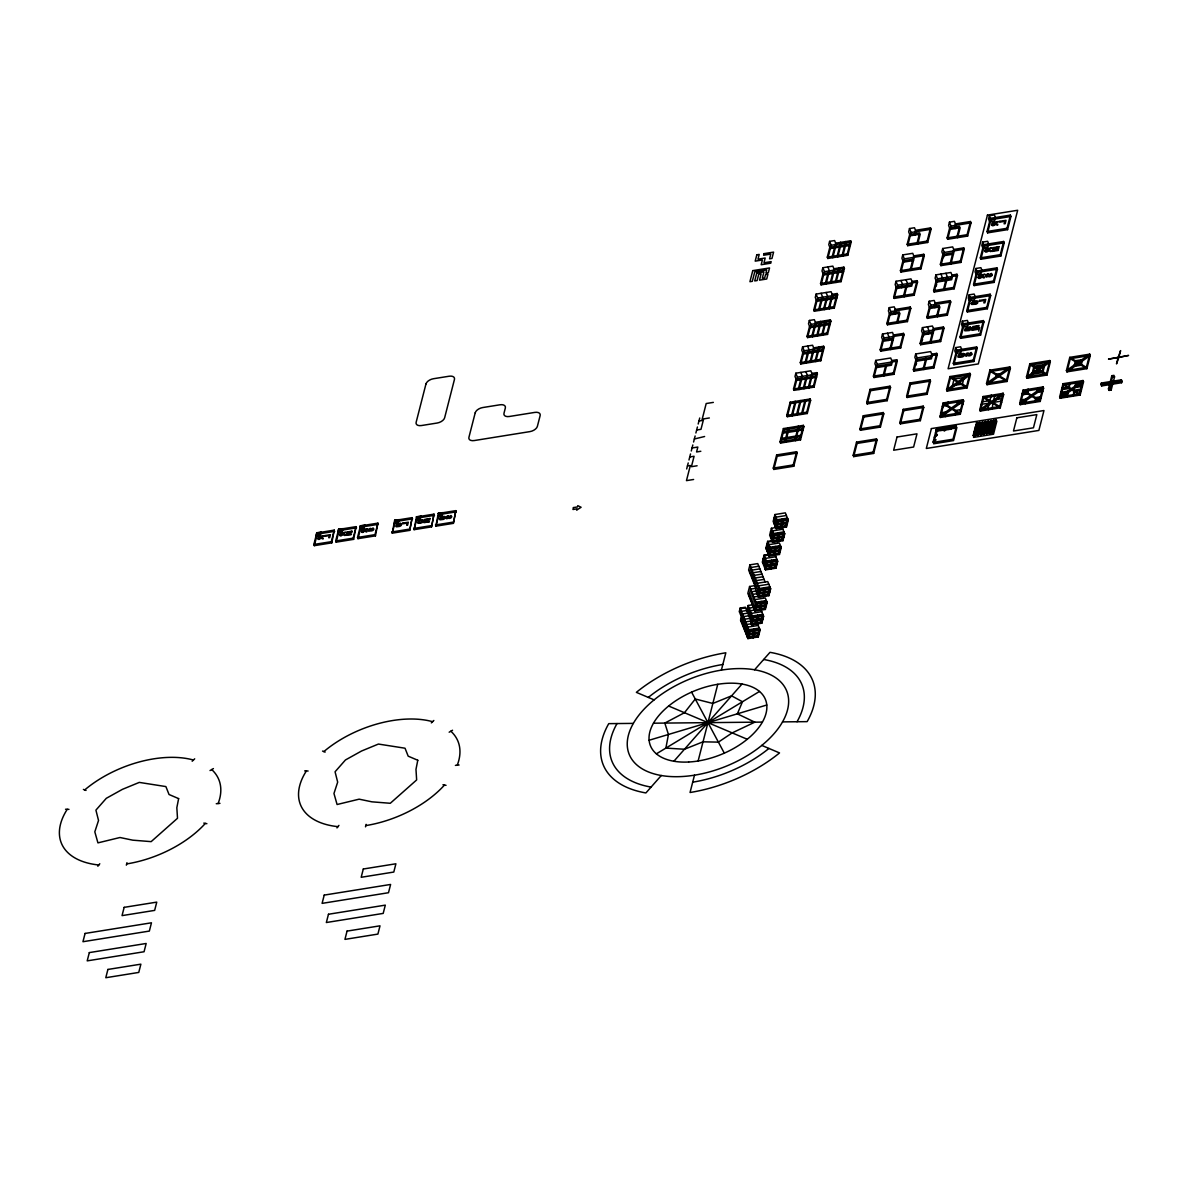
<?xml version="1.0" encoding="UTF-8"?>
<svg xmlns="http://www.w3.org/2000/svg" width="1188" height="1188" viewBox="0 0 1188 1188"><rect width="100%" height="100%" fill="white"/><g stroke="black" fill="none" stroke-linecap="round" stroke-linejoin="round"><path stroke-width="1.5" d="M126.344 865.176L126.982 862.696M321.102 532.046L320.433 535.12L316.067 535.818L316.736 532.744L321.176 532.239M313.855 544.46L316.81 532.937L334.274 530.13L331.794 542.857L314.33 545.663L313.855 544.46L331.318 541.669L334.274 530.13M314.33 545.663L317.285 534.125L316.736 532.744M342.931 528.556L342.263 531.615L337.897 532.313L338.565 529.254L343.005 528.734M335.684 540.956L338.639 529.432L356.103 526.64L353.623 539.352L336.159 542.159L335.684 540.956L353.148 538.164L356.103 526.64M336.159 542.159L339.115 530.635L338.565 529.254M364.761 525.051L364.092 528.111L359.726 528.823L360.395 525.749L364.835 525.23M357.514 537.466L360.469 525.928L377.933 523.136L375.453 535.862L357.989 538.654L357.514 537.466L374.977 534.659L377.933 523.136M357.989 538.654L360.944 527.13L360.395 525.749M394.728 520.448L412.191 517.641L409.712 530.368L392.248 533.16L394.654 520.255L399.094 519.735L398.351 522.631L393.985 523.329L398.277 522.438L399.019 519.557M392.248 533.16L395.203 521.636L394.654 520.255M409.712 530.368L412.191 517.641M416.557 516.943L434.021 514.137L431.541 526.863L414.077 529.67L416.483 516.75L420.923 516.245L420.181 519.126L415.815 519.824L420.106 518.933L420.849 516.052M414.077 529.67L417.033 518.131L416.483 516.75M431.541 526.863L434.021 514.137M438.387 513.439L455.85 510.647L453.371 523.359L435.907 526.165L438.313 513.261L442.753 512.741L442.01 515.622L437.644 516.32L441.936 515.444L442.679 512.563M435.907 526.165L438.862 514.642L438.313 513.261M365.488 826.833L366.112 824.353M453.371 523.359L455.85 510.647M686.679 468.963L688.223 462.934M688.981 459.979L690.525 453.95M691.282 450.995L692.827 444.965M693.584 442.01L695.129 435.981M695.886 433.011L697.43 426.997M698.188 424.027L699.732 418.013M795.841 373.195L795.01 376.492L796.584 380.442L816.557 377.235L816.037 375.928L796.064 379.121L793.525 389.011L794.059 390.332L814.032 387.125L817.403 373.938L816.884 372.631L811.879 373.433L808.508 386.605L809.043 387.927L812.414 374.74L810.825 370.805L795.841 373.195L797.43 377.145L794.059 390.332M802.598 346.837L801.751 350.133L803.34 354.069L823.314 350.861L822.779 349.554L802.806 352.762L800.281 362.637L800.801 363.959L820.789 360.751L824.16 347.564L823.626 346.257L813.646 347.861L810.261 361.048L810.795 362.355L814.166 349.168L812.592 345.233L802.598 346.837L804.187 350.772L800.801 363.959M809.355 320.463L808.508 323.76L810.097 327.695L830.07 324.502L829.536 323.181L809.563 326.388L807.038 336.278L807.558 337.585L827.531 334.392L830.917 321.206L830.382 319.884L815.399 322.29L812.028 335.476L812.547 336.783L815.933 323.611L814.344 319.661L809.355 320.463L810.944 324.398L807.558 337.585M816.111 294.089L815.265 297.386L816.839 301.336L836.812 298.129L836.293 296.822L816.319 300.015L813.78 309.905L814.315 311.226L834.288 308.019L837.659 294.832L837.139 293.525L832.135 294.312L828.764 307.499L829.298 308.821L832.669 295.634L831.08 291.684L816.111 294.089L817.686 298.039L814.315 311.226M822.853 267.731L822.007 271.027L823.596 274.963L843.569 271.755L843.049 270.448L823.076 273.641L820.537 283.531L821.071 284.853L841.045 281.645L844.416 268.458L843.881 267.151L833.902 268.755L830.531 281.942L831.051 283.249L834.422 270.062L832.847 266.127L822.853 267.731L824.442 271.666L821.071 284.853M829.61 241.357L828.764 244.654L830.353 248.589L850.326 245.396L849.791 244.075L829.818 247.282L827.294 257.172L827.813 258.479L847.787 255.286L851.172 242.1L850.638 240.778L835.654 243.184L832.283 256.37L832.818 257.677L836.189 244.49L834.6 240.555L829.61 241.357L831.199 245.292L827.813 258.479M694.49 775.17L690.05 792.5A112.905 62.801 -21.9 0 0 779.536 752.925L761.775 745.411M698.128 760.988L717.76 684.288M721.398 670.106L725.838 652.776A112.905 62.801 -21.9 0 0 636.352 692.352L654.113 699.866A84.883 47.223 -21.9 0 1 786.931 691.565A84.883 47.223 -21.9 0 1 682.773 776.492A84.883 47.223 -21.9 0 1 654.113 699.866M773.269 468.117L776.64 454.93L796.613 451.737L797.148 453.044L793.777 466.231L773.804 469.438L773.269 468.117L793.242 464.924L796.613 451.737M780.026 441.758L783.397 428.571L803.37 425.363L803.905 426.685L800.519 439.857L780.546 443.065L780.026 441.758L799.999 438.55L803.37 425.363M786.768 415.384L790.154 402.197L810.127 398.99L810.647 400.311L807.276 413.498L787.302 416.691L786.768 415.384L806.741 412.177L810.127 398.99M773.804 469.438L777.175 456.251L776.64 454.93M780.546 443.065L783.932 429.878L783.397 428.571M787.302 416.691L790.673 403.519L790.154 402.197M765.146 582.001L757.751 563.602L749.94 564.849L748.618 570.017L756.014 588.416M743.955 628.734L745.722 621.859L750.92 621.027L745.381 607.231L740.169 608.063L739.292 611.493L748.009 633.189M739.56 612.162L740.436 608.716L745.633 607.885M749.673 572.646L750.994 567.478L758.805 566.231M740.614 614.79L741.49 611.345L746.703 610.513M750.727 575.274L752.049 570.106L759.86 568.859M741.401 616.75L740.525 620.195L747.92 638.595L758.33 636.917L760.097 630.056L757.187 622.824M740.792 620.849L742.545 613.973L747.757 613.142M748.886 595.99L750.638 589.114L755.85 588.283L754.796 585.654L749.583 586.486L747.831 593.361L754.959 611.107L765.369 609.429L767.136 602.554L765.28 597.965L754.87 599.628L753.103 606.504M751.781 577.903L753.103 572.735L760.914 571.487M741.847 623.477L743.599 616.602L748.811 615.77M752.836 580.531L754.157 575.363L761.968 574.116M742.901 626.106L744.653 619.23L749.866 618.399M753.385 604.647L748.173 605.494L747.297 608.924L751.529 619.438M749.94 598.618L751.692 591.743L756.904 590.911M753.905 583.159L755.226 577.992L763.023 576.744M748.351 611.553L749.242 608.122L754.439 607.276M750.994 601.247L752.761 594.371L757.959 593.54M754.959 585.788L756.281 580.62L764.077 579.373M769.319 554.276L764.107 555.108L762.354 561.983L765.518 569.869L775.927 568.191L777.695 561.33L774.784 554.098M772.839 540.525L767.626 541.357L765.874 548.232L769.037 556.118L779.447 554.454L781.214 547.579L779.358 542.975L768.948 544.653L767.196 551.514M745.01 631.363L746.777 624.487L751.974 623.655L753.029 626.284M749.42 614.181L750.296 610.751L755.494 609.904M752.049 603.875L753.816 597L759.013 596.168M762.607 562.637L764.374 555.761L769.572 554.93M766.126 548.901L767.894 542.025L773.091 541.193M780.085 526.878L771.413 528.274L769.646 535.149L772.556 542.381L782.966 540.703L784.733 533.828L781.823 526.611M774.932 514.538L773.165 521.398L776.076 528.63L786.486 526.967L788.253 520.092L785.342 512.86L774.932 514.538L777.843 521.755L776.076 528.63M746.064 633.991L747.831 627.116L758.241 625.452M750.474 616.81L751.351 613.379L761.76 611.701M756.622 592.753L758.389 585.877L768.799 584.214M763.661 565.265L765.428 558.39L775.838 556.726M770.715 537.778L772.467 530.902L782.877 529.239M774.234 524.027L775.987 517.166L786.397 515.488M747.133 636.62L748.886 629.744L759.295 628.081M754.172 609.132L755.924 602.257L766.334 600.593L765.458 604.024M757.692 595.381L759.444 588.506L769.854 586.842M764.73 567.894L766.483 561.018L776.893 559.355M768.25 554.143L770.002 547.282L780.412 545.604M771.769 540.406L773.522 533.531L783.932 531.868M775.289 526.655L777.041 519.795L787.451 518.116M747.92 638.595L749.673 631.719L740.169 608.063M760.706 609.073L763.617 616.305L761.85 623.18L751.44 624.843L753.192 617.968L748.173 605.494M754.959 611.107L756.711 604.232L749.583 586.486M758.479 597.356L755.568 590.124L757.335 583.249L767.745 581.585L770.656 588.817L768.888 595.693L758.479 597.356L760.231 590.481L749.94 564.849M765.518 569.869L767.285 562.993L764.107 555.108M769.037 556.118L770.804 549.242L767.626 541.357M772.556 542.381L774.324 535.506L771.413 528.274M814.032 387.125L813.498 385.818L816.884 372.631M820.789 360.751L820.255 359.444L823.626 346.257M827.531 334.392L827.011 333.071L830.382 319.884M834.288 308.019L833.753 306.697L837.139 293.525M841.045 281.645L840.51 280.338L843.881 267.151M847.787 255.286L847.267 253.965L850.638 240.778M752.598 636.441L754.098 628.912M756.117 622.69L757.617 615.161M759.637 608.954L761.137 601.425M763.156 595.203L764.656 587.674M770.195 567.716L771.695 560.187M773.715 553.979L775.215 546.435M777.234 540.228L778.734 532.699M780.754 526.477L782.253 518.948M761.315 621.859L763.082 614.983L752.672 616.661L750.905 623.537L761.315 621.859L761.85 623.18M785.966 525.645L787.718 518.77L777.308 520.448L775.541 527.324L785.966 525.645L786.486 526.967M875.734 360.395L874.903 363.691L876.477 367.627L891.46 365.221L892.307 361.924L890.718 357.989L875.734 360.395L877.323 364.33L873.952 377.517L893.925 374.309L897.296 361.137L896.747 359.756L891.757 360.558L890.911 363.855L875.927 366.26L873.403 376.151L873.952 377.517M892.678 338.298L882.684 339.887L880.16 349.777L880.709 351.143L900.682 347.95L904.053 334.764L903.504 333.397L893.51 335.001L890.139 348.173L890.688 349.539L894.059 336.367L892.485 332.417L882.491 334.021L881.645 337.318L883.233 341.253L893.228 339.664M894.98 314.092L895.826 310.796L894.237 306.846L889.248 307.647L888.401 310.944L889.99 314.894L899.969 313.29L897.445 323.181L896.895 321.814L899.42 311.924L889.441 313.528L886.901 323.418L887.451 324.784L907.424 321.577L910.81 308.39L910.26 307.024L895.277 309.429L894.43 312.726M896.004 281.289L895.158 284.585L896.732 288.521L911.716 286.115L912.562 282.818L910.973 278.883L896.004 281.289L897.579 285.224L894.208 298.411L914.181 295.203L917.552 282.016L917.002 280.65L912.013 281.452L911.166 284.749L896.183 287.154L893.658 297.045L894.208 298.411M912.933 259.177L902.939 260.781L900.415 270.671L900.964 272.037L920.938 268.844L924.309 255.658L923.759 254.291L913.78 255.88L910.394 269.067L910.944 270.433L914.329 257.261L912.74 253.311L902.746 254.915L901.9 258.212L903.489 262.147L913.483 260.543M915.235 234.986L916.082 231.69L914.493 227.74L909.503 228.542L908.657 231.838L910.246 235.788L920.225 234.184L917.7 244.075L917.151 242.708L919.675 232.818L909.696 234.422L907.157 244.297L907.706 245.678L927.68 242.471L931.065 229.284L930.516 227.918L915.532 230.323L914.686 233.62M853.162 455.316L856.533 442.129L876.506 438.921L877.041 440.243L873.67 453.415L853.697 456.623L853.162 455.316L873.135 452.108L876.506 438.921M859.919 428.942L863.29 415.755L883.263 412.548L883.798 413.87L880.412 427.056L860.439 430.249L859.919 428.942L879.892 425.735L883.263 412.548M866.676 402.569L870.047 389.382L890.02 386.189L890.54 387.496L887.169 400.683L867.195 403.89L866.676 402.569L886.649 399.376L890.02 386.189M853.697 456.623L857.068 443.436L856.533 442.129M860.439 430.249L863.825 417.077L863.29 415.755M867.195 403.89L870.566 390.704L870.047 389.382M880.709 351.143L884.08 337.956L882.491 334.021M887.451 324.784L890.837 311.598L889.248 307.647M900.964 272.037L904.335 258.85L902.746 254.915M907.706 245.678L911.092 232.492L909.503 228.542M888.223 340.466L889.07 337.169L887.481 333.219M901.737 287.719L902.583 284.422L900.994 280.487M885.921 364.657L883.382 374.547L883.931 375.913L886.471 366.023M906.177 285.551L903.637 295.441L904.187 296.807L907.573 283.62L905.984 279.685M893.925 374.309L893.376 372.943L896.747 359.756M900.682 347.95L900.133 346.584L903.504 333.397M907.424 321.577L906.875 320.211L910.26 307.024M914.181 295.203L913.631 293.837L917.002 280.65M920.938 268.844L920.388 267.478L923.759 254.291M927.68 242.471L927.13 241.105L930.516 227.918M915.681 353.979L914.849 357.276L916.423 361.226L931.407 358.821L932.253 355.524L930.664 351.589L915.681 353.979L917.27 357.93L913.899 371.116L933.872 367.909L937.243 354.722L936.693 353.356L931.704 354.158L930.857 357.454L915.874 359.86L913.349 369.75L913.899 371.116M932.625 331.883L922.63 333.486L920.106 343.377L920.655 344.743L940.629 341.535L944 328.348L943.45 326.982L933.456 328.586L930.085 341.773L930.635 343.139L934.006 329.952L932.432 326.017L922.437 327.621L921.591 330.917L923.18 334.853L933.174 333.249M934.926 307.677L935.773 304.395L934.184 300.445L929.194 301.247L928.348 304.544L929.937 308.479L939.916 306.89L937.391 316.765L936.842 315.399L939.366 305.524L929.387 307.113L926.848 317.003L927.397 318.369L947.371 315.176L950.756 301.99L950.207 300.623L935.223 303.014L934.377 306.311M935.951 274.874L935.105 278.17L936.693 282.12L951.662 279.715L952.509 276.418L950.92 272.468L935.951 274.874L937.525 278.824L934.154 292.01L954.127 288.803L957.498 275.616L956.949 274.25L951.959 275.052L951.113 278.348L936.144 280.754L933.605 290.644L934.154 292.01M952.88 252.777L942.886 254.381L940.361 264.271L940.911 265.637L960.884 262.429L964.255 249.242L963.706 247.876L953.726 249.48L950.341 262.667L950.89 264.033L954.276 250.846L952.687 246.911L942.693 248.515L941.861 251.811L943.435 255.747L953.429 254.143M955.182 228.571L956.028 225.274L954.439 221.339L949.45 222.141L948.603 225.438L950.192 229.373L960.171 227.769L957.647 237.659L957.097 236.293L959.622 226.403L949.643 228.007L947.103 237.897L947.653 239.263L967.626 236.07L971.012 222.884L970.462 221.517L955.479 223.908L954.632 227.205M899.865 422.542L903.236 409.355L923.21 406.148L923.744 407.469L920.358 420.641L900.385 423.849L899.865 422.542L919.839 419.334L923.21 406.148M906.622 396.168L909.993 382.981L929.966 379.774L930.501 381.096L927.115 394.282L907.142 397.475L906.622 396.168L926.595 392.961L929.966 379.774M900.385 423.849L903.771 410.662L903.236 409.355M907.142 397.475L910.528 384.303L909.993 382.981M920.655 344.743L924.026 331.556L922.437 327.621M927.397 318.369L930.783 305.182L929.194 301.247M940.911 265.637L944.282 252.45L942.693 248.515M947.653 239.263L951.039 226.076L949.45 222.141M922.096 341.03L922.586 339.115M923.195 336.739L923.685 334.823M943.45 257.633L943.94 255.717M928.17 334.051L929.016 330.754L927.427 326.819M941.683 281.318L942.53 278.022L940.941 274.072M925.868 358.256L923.328 368.146L923.878 369.513L926.417 359.622M946.123 279.15L943.599 289.04L944.148 290.407L947.519 277.22L945.93 273.27M933.872 367.909L933.323 366.543L936.693 353.356M940.629 341.535L940.079 340.169L943.45 326.982M947.371 315.176L946.821 313.81L950.207 300.623M954.127 288.803L953.578 287.437L956.949 274.25M960.884 262.429L960.335 261.063L963.706 247.876M967.626 236.07L967.077 234.689L970.462 221.517M955.642 347.579L954.796 350.876L955.82 353.445L960.825 352.658L961.656 349.361L960.632 346.777L955.642 347.579L957.216 351.529L953.845 364.701L973.818 361.508L977.189 348.322L976.64 346.955L956.667 350.148L953.296 363.335L953.845 364.701M962.384 321.206L961.538 324.502L962.577 327.086L967.567 326.284L968.413 322.988L967.374 320.404L962.384 321.206L963.973 325.156L960.602 338.342L980.575 335.135L983.946 321.948L983.397 320.582L963.423 323.789L960.053 336.976L960.602 338.342M969.141 294.847L968.294 298.143L969.334 300.713L974.323 299.911L975.17 296.614L974.13 294.045L969.141 294.847L970.73 298.782L967.344 311.969L987.317 308.761L990.703 295.574L990.153 294.208L970.18 297.416L966.794 310.603L967.344 311.969M975.897 268.473L975.051 271.77L976.091 274.339L981.08 273.537L981.927 270.24L980.887 267.671L975.897 268.473L977.472 272.408L974.101 285.595L994.074 282.402L997.445 269.216L996.895 267.849L976.922 271.042L973.551 284.229L974.101 285.595M982.639 242.1L981.808 245.396L982.832 247.98L987.837 247.178L988.668 243.882L987.644 241.298L982.639 242.1L984.228 246.05L980.857 259.236L1000.831 256.029L1004.202 242.842L1003.652 241.476L983.679 244.683L980.308 257.87L980.857 259.236M989.396 215.741L988.55 219.023L989.589 221.607L994.579 220.805L995.425 217.508L994.386 214.939L989.396 215.741L990.985 219.676L987.599 232.863L1007.573 229.655L1010.958 216.468L1010.409 215.102L990.436 218.31L987.05 231.497L987.599 232.863M945.663 412.088L940.658 412.83L940.332 417.448L960.305 414.241L963.691 401.054L963.156 399.747L948.202 402.197M940.673 412.889L943.183 402.94L948.173 402.153L948.707 403.46M944.831 415.384L945.648 412.028M942.871 407.558L942.336 406.237L947.356 405.494L948.173 402.153M978.689 331.11L979.655 327.368M973.818 361.508L973.269 360.142L976.64 346.955M980.575 335.135L980.026 333.769L983.397 320.582M987.317 308.761L986.768 307.395L990.153 294.208M994.074 282.402L993.524 281.036L996.895 267.849M1000.831 256.029L1000.281 254.663L1003.652 241.476M1007.573 229.655L1007.023 228.289L1010.409 215.102M987.896 408.479L989.248 403.074M991.267 395.292L1003.103 393.332L1003.637 394.654L1000.251 407.84L980.278 411.033L979.758 409.726L983.129 396.54L991.252 395.233L989.901 400.653L981.763 401.9L982.283 403.207M999.761 376.151L1000.37 373.626L996.628 374.22L996.019 376.745L999.761 376.151L995.99 376.7M1032.298 372.854L1033.961 366.216L1043.97 364.657M1043.955 364.612L1042.277 371.25L1032.268 372.794M1066.512 395.812L1067.656 391.223L1060.795 392.337L1061.344 393.703L1068.205 392.589L1067.047 397.134L1066.497 395.767M1074.427 364.909L1075.467 360.736L1081.733 359.786L1089.752 354.158L1090.287 355.479L1086.901 368.651L1066.928 371.859L1066.408 370.552L1069.779 357.365L1089.752 354.158L1086.381 367.344L1086.901 368.651L1070.314 358.672L1069.779 357.365L1086.381 367.344L1066.408 370.552L1081.704 359.741L1080.664 363.914L1074.427 364.909L1080.649 363.855M1074.977 386.159L1076.12 381.571L1075.496 387.481L1082.372 386.367L1081.822 385.001L1074.947 386.115L1081.837 385.061M1101.038 384.437L1101.395 383.026L1121.368 379.833L1121.962 381.333L1121.606 382.729L1101.632 385.937L1101.038 384.437L1111.018 382.833M1101.632 385.937L1101.395 383.026M1108.449 388.892L1111.82 375.705L1113.943 375.363L1114.552 376.863L1111.181 390.05L1109.057 390.392L1108.449 388.892L1110.572 388.55L1111.181 390.05M1109.057 390.392L1112.428 377.205L1111.82 375.705M1118.146 357.558L1116.512 363.914L1118.844 357.44L1128.6 355.42L1108.508 359.103L1118.844 357.44M1118.264 357.083L1120.596 350.608L1118.962 356.964M1110.988 386.902L1111.983 382.937M1121.606 382.729L1121.368 379.833M971.695 354.484L971.635 354.603A2.034 1.129 -21.9 0 1 970.641 355.464A1.604 0.891 -21.9 0 1 969.972 355.747L969.022 355.88A1.827 1.01 -21.9 0 1 968.606 355.836L968.428 355.776A1.871 1.04 -21.9 0 1 968.086 355.464L966.943 354.009L966.72 356.162A1.96 1.084 -21.9 0 1 965.458 355.776L965.324 355.375A4.41 2.45 -21.9 0 1 965.443 354.633L965.978 353.831M936.708 284.051L936.218 286.026M916.557 363.008L915.948 365.132M97.847 866.26L99.792 863.735M336.991 827.917L338.936 825.378M661.3 775.512L645.901 792.945A112.905 62.801 -21.9 0 1 608.746 723.641L633.353 723.388M673.878 761.241L741.995 684.05M754.588 669.78L769.987 652.331A112.905 62.801 -21.9 0 1 807.142 721.636L782.536 721.888M368.607 529.15L368.146 529.848A3.861 2.153 -21.9 0 0 368.028 530.368L368.146 530.828A1.737 0.965 -21.9 0 0 369.26 531.185L369.542 529.254L370.448 530.576M986.248 274.725L985.698 275.512A4.41 2.45 -21.9 0 0 985.58 276.106L985.698 276.656A1.96 1.084 -21.9 0 0 986.976 277.056L987.317 274.844L988.357 276.358A1.871 1.04 -21.9 0 0 988.698 276.67L988.861 276.73A1.827 1.01 -21.9 0 0 989.277 276.774L990.228 276.641A1.604 0.891 -21.9 0 0 990.881 276.358A2.034 1.129 -21.9 0 0 991.876 275.482M192.174 761.241L194.698 758.805M431.318 722.898L433.843 720.463M936.233 429.804L937.302 429.061M935.995 430.739L938.713 428.838M935.758 431.675L940.124 428.616M935.52 432.61L941.535 428.393M939.114 430.843L942.945 428.155M940.361 430.739L944.356 427.932M941.653 430.591L945.767 427.71M934.57 436.338L937.377 434.363M942.975 430.427L947.178 427.487M934.332 437.273L937.184 435.268M944.312 430.264L948.603 427.249M944.222 431.096L950.014 427.027M947.029 429.878L951.425 426.804M948.395 429.685L952.835 426.581M949.776 429.492L954.246 426.344M933.129 441.936L936.144 439.827M951.157 429.284L955.657 426.121M953.236 428.586L956.251 426.477M656.4 753.831L759.488 691.446M210.024 770.552L213.409 768.577M449.168 732.209L452.554 730.234M973.551 302.108L976.863 302.331A1.634 0.906 -21.9 0 1 975.764 303.489L973.091 303.92A1.604 0.891 -21.9 0 1 973.536 302.123M649.108 740.258L766.765 705.019M831.199 245.292L851.172 242.1M911.092 232.492L931.065 229.284M951.039 226.076L971.012 222.884M990.985 219.676L1010.958 216.468M907.157 244.297L927.13 241.105M947.103 237.897L967.077 234.689M987.05 231.497L1007.023 228.289M827.294 257.172L847.267 253.965M824.442 271.666L844.416 268.458M904.335 258.85L924.309 255.658M944.282 252.45L964.255 249.242M984.228 246.05L1004.202 242.842M820.537 283.531L840.51 280.338M900.415 270.671L920.388 267.478M940.361 264.271L960.335 261.063M980.308 257.87L1000.281 254.663M817.686 298.039L837.659 294.832M897.579 285.224L917.552 282.016M937.525 278.824L957.498 275.616M977.472 272.408L997.445 269.216M813.78 309.905L833.753 306.697M893.658 297.045L913.631 293.837M933.605 290.644L953.578 287.437M973.551 284.229L993.524 281.036M810.944 324.398L830.917 321.206M890.837 311.598L910.81 308.39M930.783 305.182L950.756 301.99M970.73 298.782L990.703 295.574M807.038 336.278L827.011 333.071M886.901 323.418L906.875 320.211M926.848 317.003L946.821 313.81M966.794 310.603L986.768 307.395M804.187 350.772L824.16 347.564M884.08 337.956L904.053 334.764M924.026 331.556L944 328.348M963.973 325.156L983.946 321.948M800.281 362.637L820.255 359.444M880.16 349.777L900.133 346.584M920.106 343.377L940.079 340.169M960.053 336.976L980.026 333.769M797.43 377.145L817.403 373.938M877.323 364.33L897.296 361.137M917.27 357.93L937.243 354.722M957.216 351.529L977.189 348.322M793.525 389.011L813.498 385.818M873.403 376.151L893.376 372.943M913.349 369.75L933.323 366.543M953.296 363.335L973.269 360.142M713.349 402.39L706.192 403.534L701.841 420.567L698.96 421.027M790.673 403.519L810.647 400.311M870.566 390.704L890.54 387.496M910.528 384.303L930.501 381.096M709.355 417.968L703.652 418.889L700.979 429.314L696.658 430.011M704.618 436.501L694.356 438.996M783.932 429.878L803.905 426.685M863.825 417.077L883.798 413.87M903.771 410.662L923.744 407.469M1112.428 377.205L1114.552 376.863M1042.203 390.228L1037.198 390.971L1025.526 399.168L1025.229 403.831L1026.076 400.534L1021.071 401.336L1020.522 399.97L1025.541 399.227L1019.705 403.326L1020.24 404.633L1040.213 401.425L1043.584 388.253L1043.049 386.932L1023.076 390.139L1019.705 403.326L1039.678 400.118L1043.049 386.932L1037.213 391.03L1038.045 387.674L1037.748 392.337L1042.737 391.55L1042.188 390.184M1068.71 387.11L1061.849 388.209L1062.399 389.575L1069.259 388.476L1069.868 382.581L1068.74 387.169L1061.864 388.268M692.055 447.98L697.831 447.044L696.569 451.96L700.831 451.277M1112.681 382.566L1121.012 381.229M1101.989 384.526L1121.962 381.333M989.262 403.118L981.125 404.366L981.659 405.687M1110.735 383.798L1112.859 383.457M1080.783 389.174L1073.893 390.228L1073.284 396.124L1074.442 391.594L1081.318 390.496L1080.768 389.129M1040.525 396.822L1035.505 397.564L1035.208 402.227L1036.055 398.93L1041.044 398.129L1040.495 396.762M689.753 456.964L694.089 456.266L691.416 466.691L697.118 465.77M687.451 465.948L690.332 465.488L686.456 480.635L693.614 479.477M777.175 456.251L797.148 453.044M857.068 443.436L877.041 440.243M317.285 534.125L334.749 531.333M339.115 530.635L356.578 527.828M360.944 527.13L378.408 524.324M395.203 521.636L412.667 518.829M417.033 518.131L434.496 515.34M438.862 514.642L456.326 511.835M315.993 535.639L320.433 535.12M337.823 532.135L342.263 531.615M359.652 528.63L364.092 528.111M391.773 531.972L409.236 529.165M413.602 528.467L431.066 525.675M435.432 524.962L452.895 522.171M777.843 521.755L788.253 520.092M776.7 524.532L787.109 522.869M774.324 535.506L784.733 533.828M773.18 538.283L783.59 536.62M770.804 549.242L781.214 547.579M769.646 552.034L780.071 550.356M767.285 562.993L777.695 561.33M766.126 565.77L776.551 564.107M760.231 590.481L770.656 588.817M759.087 593.258L769.512 591.594M756.711 604.232L767.136 602.554M755.568 607.009L765.993 605.345M762.815 614.33L752.405 616.008L750.653 622.868L751.44 624.843M753.192 617.968L763.617 616.305M752.049 620.76L762.458 619.082M749.673 631.719L760.097 630.056M748.529 634.496L758.939 632.833M455.405 765.384L459.088 765.013M216.261 803.727L219.958 803.355M653.489 723.195L762.399 722.096M304.663 770.908L308.108 771.012M65.533 809.251L68.963 809.355M970.017 327.22L968.799 327.235A7.069 3.935 -21.9 0 0 967.73 327.413L965.785 328.215A3.178 1.767 -21.9 0 0 965.057 328.824L964.626 330.427A2.554 1.426 -21.9 0 0 964.953 330.813L969.156 330.576A3.044 1.693 -21.9 0 0 970.225 329.982A2.525 1.411 -21.9 0 0 970.923 329.254L971.235 328.066A2.584 1.44 -21.9 0 0 970.685 327.413M963.26 353.593L962.042 353.593A7.069 3.935 -21.9 0 0 960.973 353.786L959.028 354.588A3.178 1.767 -21.9 0 0 958.3 355.197L957.87 356.786A2.554 1.426 -21.9 0 0 958.196 357.187L962.399 356.935A3.044 1.693 -21.9 0 0 963.468 356.341A2.525 1.411 -21.9 0 0 964.181 355.628L964.478 354.44A2.584 1.44 -21.9 0 0 963.928 353.786M400.475 523.448L399.42 523.448A6.192 3.445 -21.9 0 0 398.485 523.611L396.777 524.324A2.777 1.544 -21.9 0 0 396.153 524.844L395.767 526.239A2.257 1.262 -21.9 0 0 396.213 526.67A2.51 1.396 -21.9 0 0 396.584 526.804L399.732 526.373A2.658 1.485 -21.9 0 0 400.668 525.853A2.213 1.233 -21.9 0 0 401.277 525.23L401.544 524.19A2.287 1.277 -21.9 0 0 401.069 523.611M442.946 784.763L446.035 785.327M203.801 823.106L206.89 823.685M322.542 751.083L325.156 752.093M83.398 789.426L86.026 790.436M668.636 706.014L747.237 739.263M947.341 405.435L943.183 402.94L943.718 404.262L940.332 417.448L963.691 401.054L943.718 404.262L960.305 414.241L959.785 412.934L962.339 403.088L957.32 403.846L958.167 400.549L958.701 401.856M947.356 405.494L959.785 412.934L939.812 416.127L963.156 399.747L962.844 404.351M370.923 528.571L371.77 530.16L372.631 528.764A1.871 1.04 -21.9 0 0 372.022 528.69L373.091 527.992L373.864 529.002A4.559 2.539 -21.9 0 1 373.715 529.506A3.297 1.827 -21.9 0 1 373.552 529.818A1.782 0.995 -21.9 0 1 372.676 530.576L371.265 530.947A1.604 0.891 -21.9 0 1 370.894 530.902L370.76 530.843A1.782 0.995 -21.9 0 1 370.359 530.531M691.579 692.129L724.309 753.147M1002.256 400.014L1001.736 398.693L993.628 400L994.995 394.639L995.514 395.96M1001.633 402.48L1001.098 401.173L992.99 402.465L992.143 409.132M991.252 395.233L991.772 396.554M987.867 408.42L988.401 409.741M961.151 410.944L960.632 409.637L955.627 410.439L955.315 415.043M944.802 415.325L945.336 416.646M940.658 412.83L941.178 414.152M926.595 392.961L927.115 394.282M919.839 419.334L920.358 420.641M844.802 244.877L845.336 246.198M839.812 245.678L840.332 246.985M834.822 246.48L835.342 247.787M838.045 271.25L838.58 272.557M886.649 399.376L887.169 400.683M833.055 272.052L833.59 273.359M827.858 266.929L829.432 270.864L826.061 284.051L825.526 282.729L828.066 272.854L828.585 274.161M831.303 297.609L831.823 298.931M879.892 425.735L880.412 427.056M826.091 292.486L827.68 296.436L824.294 309.623L823.774 308.301L826.299 298.411L826.833 299.732M821.101 293.288L822.69 297.238L819.304 310.424L818.784 309.103L821.309 299.213L821.844 300.534M824.546 323.982L825.066 325.304M873.135 452.108L873.67 453.415M819.557 324.784L820.076 326.106M814.552 325.586L815.087 326.893M817.79 350.356L818.324 351.663M812.8 351.158L813.335 352.465M807.588 346.035L809.177 349.97L805.806 363.157L805.271 361.85L807.81 351.96L808.33 353.267M811.033 376.73L811.567 378.036M805.835 371.606L807.424 375.542L804.038 388.728L803.519 387.407L806.043 377.517L806.578 378.838M800.846 372.393L802.42 376.344L799.049 389.53L798.514 388.209L801.054 378.319L801.588 379.64M806.741 412.177L807.276 413.498M797.534 429.462L798.069 430.769M799.999 438.55L800.519 439.857M795.841 436.055L796.376 437.362M787.555 431.066L788.075 432.373M785.862 437.659L786.382 438.966M793.242 464.924L793.777 466.231M774.056 517.968L776.165 523.225M782.179 538.728L782.966 540.703M770.537 531.719L772.645 536.976M778.66 552.479L779.447 554.454M766.75 544.802L769.126 550.712M775.14 566.231L775.927 568.191M763.231 558.538L765.607 564.463M768.101 593.718L768.888 595.693M764.582 607.454L765.369 609.429M757.543 634.956L758.33 636.917M374.977 534.659L375.453 535.862M353.148 538.164L353.623 539.352M331.318 541.669L331.794 542.857M448.277 515.919A1.648 0.921 -21.9 0 0 447.772 515.993L447.044 516.275A1.648 0.921 -21.9 0 0 446.525 516.646L446.049 517.344A3.861 2.153 -21.9 0 0 445.946 517.864L446.049 518.339A1.708 0.95 -21.9 0 0 447.178 518.696L447.46 516.75L448.366 518.087A1.782 0.995 -21.9 0 0 448.604 518.324L448.812 518.414A1.589 0.891 -21.9 0 0 449.183 518.443L450.594 518.087A1.782 0.995 -21.9 0 0 451.455 517.329A3.297 1.827 -21.9 0 0 451.633 517.018A4.574 2.539 -21.9 0 0 451.782 516.513L451.009 515.488L449.94 516.201A1.871 1.04 -21.9 0 1 450.549 516.26L449.613 517.656L448.722 516.038A1.53 0.846 -21.9 0 0 448.203 515.948M422.913 520.017A2.658 1.47 -21.9 0 0 422.349 519.854L421.25 519.958A6.178 3.43 -21.9 0 0 420.314 520.121L418.607 520.819A2.777 1.544 -21.9 0 0 417.983 521.354L417.597 522.75A2.257 1.262 -21.9 0 0 418.042 523.18A2.51 1.396 -21.9 0 0 418.414 523.299L421.562 522.869A2.658 1.47 -21.9 0 0 422.497 522.349A2.213 1.233 -21.9 0 0 423.106 521.725L423.374 520.686A2.287 1.277 -21.9 0 0 422.898 520.106M400.505 523.359A2.658 1.485 -21.9 0 1 401.084 523.522M371.012 528.556A1.619 0.906 -21.9 0 0 370.359 528.422A1.693 0.936 -21.9 0 0 369.884 528.467M211.716 769.557A84.883 47.223 -21.9 0 1 218.102 803.548M205.346 823.403A84.883 47.223 -21.9 0 1 126.656 863.928M98.812 864.998A84.883 47.223 -21.9 0 1 67.241 809.295M84.704 789.931A84.883 47.223 -21.9 0 1 193.436 760.023M450.861 731.214A84.883 47.223 -21.9 0 1 457.246 765.206M444.49 785.045A84.883 47.223 -21.9 0 1 365.8 825.586M337.956 826.655A84.883 47.223 -21.9 0 1 306.385 770.953M323.849 751.588A84.883 47.223 -21.9 0 1 432.581 721.68M648.336 697.415A94.001 52.287 -21.9 0 1 722.839 664.478M763.676 659.489A101.411 56.415 -21.9 0 1 797.044 721.74M768.933 748.44A96.183 53.505 -21.9 0 1 692.708 782.164M651.083 787.08A103.46 57.559 -21.9 0 1 617.032 723.551M971.814 354.247A5.212 2.896 -21.9 0 0 971.992 353.668L971.116 352.494L969.898 353.311A2.138 1.188 -21.9 0 1 970.581 353.385L969.512 354.974L968.502 353.118A1.752 0.98 -21.9 0 0 967.893 353.029A1.96 1.084 -21.9 0 0 967.299 353.103A1.634 0.906 -21.9 0 0 966.587 353.385M963.29 353.489A3.044 1.693 -21.9 0 1 963.958 353.668M970.047 327.116A3.044 1.693 -21.9 0 1 970.7 327.309M992.069 275.141A5.212 2.896 -21.9 0 0 992.247 274.562L991.371 273.389L990.153 274.205A2.138 1.188 -21.9 0 1 990.837 274.279L989.767 275.868L988.876 274.072A1.856 1.04 -21.9 0 0 988.238 273.879M988.164 273.923A1.96 1.084 -21.9 0 0 987.555 273.997A1.634 0.906 -21.9 0 0 986.842 274.279M963.364 354.96L963.364 355.064A1.634 0.906 -21.9 0 1 962.25 356.237L959.577 356.652A1.619 0.891 -21.9 0 1 960.038 354.856L963.364 354.96M970.121 328.601L970.106 328.705A1.634 0.906 -21.9 0 1 969.007 329.863L966.334 330.294A1.619 0.891 -21.9 0 1 966.794 328.482L970.121 328.601M400.579 524.651L398.841 526.002A4.559 2.539 -21.9 0 1 398.158 526.121C394.505 526.165 399.48 522.661 400.579 524.651M422.408 521.146L420.671 522.497A4.544 2.525 -21.9 0 1 419.988 522.616C416.32 522.616 421.324 519.201 422.408 521.146M444.238 517.641L444.238 517.73A1.544 0.861 -21.9 0 1 444.134 518.042L442.5 518.993A4.559 2.539 -21.9 0 1 441.817 519.111C438.149 519.186 443.139 515.651 444.238 517.641M317.835 538.669L318.458 539.382A1.693 0.936 -21.9 0 0 318.874 539.382A2.272 1.262 -21.9 0 0 319.409 539.307L320.909 538.149L323.032 539.01L323.255 538.134L321.354 537.466A2.317 1.292 -21.9 0 1 321.324 537.021L323.879 535.729L318.325 536.62L317.835 538.669M339.664 535.179L340.288 535.877A1.693 0.936 -21.9 0 0 340.704 535.892A2.272 1.262 -21.9 0 0 341.238 535.803L342.738 534.659L344.862 535.521L345.084 534.63L343.154 533.917A2.317 1.292 -21.9 0 1 343.154 533.516L345.708 532.239L340.154 533.13L339.664 535.179M361.494 531.675L362.117 532.387A1.693 0.936 -21.9 0 0 362.533 532.387A2.272 1.262 -21.9 0 0 363.068 532.298L364.568 531.155L366.691 532.016L366.929 531.125L364.983 530.412A2.317 1.292 -21.9 0 1 364.983 530.011L367.538 528.734L361.984 529.625L361.494 531.675M978.11 277.606L978.823 278.423A1.827 1.025 -21.9 0 0 979.298 278.423A2.584 1.44 -21.9 0 0 979.907 278.334L980.234 278.23A1.574 0.876 -21.9 0 0 981.065 277.754L981.615 277.012L984.05 278.007L984.317 276.982L982.194 276.269A2.658 1.47 -21.9 0 1 982.105 275.72L985.015 274.25L978.66 275.274L978.11 277.606M984.852 251.247L985.58 252.049A1.827 1.025 -21.9 0 0 986.055 252.064A2.584 1.44 -21.9 0 0 986.664 251.96L986.976 251.856A1.574 0.876 -21.9 0 0 987.822 251.381L988.371 250.653L990.807 251.633L991.059 250.623L988.832 249.747A2.658 1.47 -21.9 0 1 988.847 249.346L991.757 247.876L985.416 248.901L984.852 251.247M991.609 224.874L992.322 225.675A1.827 1.025 -21.9 0 0 992.797 225.69A2.584 1.44 -21.9 0 0 993.406 225.586L993.732 225.497A1.574 0.876 -21.9 0 0 994.579 225.022L995.128 224.28L997.549 225.26L997.816 224.25L995.574 223.389A2.658 1.47 -21.9 0 1 995.603 222.973L998.514 221.517L992.158 222.527L991.609 224.874M439.382 518.785L439.441 519.245A2.257 1.262 -21.9 0 0 439.872 519.676A2.51 1.396 -21.9 0 0 440.243 519.809L443.391 519.379A2.658 1.47 -21.9 0 0 444.327 518.859A2.213 1.233 -21.9 0 0 444.951 518.22L445.203 517.181A2.287 1.277 -21.9 0 0 444.728 516.617A2.703 1.5 -21.9 0 0 444.149 516.438L443.079 516.453A6.178 3.43 -21.9 0 0 442.144 516.617L440.451 517.315A2.777 1.544 -21.9 0 0 439.812 517.849L439.382 518.785M971.324 303.534L971.383 304.054A2.554 1.426 -21.9 0 0 971.71 304.455L975.897 304.202A3.029 1.693 -21.9 0 0 976.981 303.608A2.525 1.411 -21.9 0 0 977.679 302.881L977.932 301.544A2.584 1.44 -21.9 0 0 977.427 301.039A3.089 1.708 -21.9 0 0 976.759 300.846L975.556 300.861A7.069 3.935 -21.9 0 0 974.487 301.039L972.527 301.856A3.163 1.767 -21.9 0 0 971.814 302.465L971.324 303.534M362.488 531.155C363.974 533.056 364.657 527.517 362.488 531.155M318.829 538.149C320.3 540.05 320.998 534.526 318.829 538.149M340.659 534.659C342.144 536.56 342.827 531.021 340.659 534.659M979.239 277.012L980.471 277.309L981.125 275.705L979.239 277.012M985.995 250.653L987.228 250.935L987.881 249.332L985.995 250.653M992.737 224.28L993.97 224.577L994.623 222.958L992.737 224.28M668.443 734.466L665.874 748.098L684.466 749.242L703.029 741.817L718.398 742.129L732.179 732.892L754.811 722.17L737.362 713.84L742.47 701.752L731.585 695.841L712.859 703.459L695.277 699.004L684.466 712.711L664.805 723.076L668.443 734.466M178.631 798.603L176.834 807.706L177.502 818.28L151.143 841.639L132.744 840.168L119.988 837.51L97.936 842.871L94.817 831.838L98.53 820.477L95.916 810.127L106.311 798.306L122.409 789.352L139.278 782.402L165.889 786.575L169.038 794.505L178.631 798.603M417.775 760.261L415.978 769.364L416.646 779.937L390.288 803.281L371.889 801.826L359.132 799.168L337.08 804.514L333.962 793.495L337.674 782.12L335.061 771.784L345.456 759.964L361.553 751.009L378.423 744.059L405.034 748.217L408.182 756.162L417.775 760.261M85.076 933.441L82.952 941.713L149.346 931.08L151.47 922.794L85.076 933.441M89.323 952.598L87.199 960.869L144.06 951.751L146.169 943.48L89.323 952.598M107.9 969.453L105.791 977.724L138.758 972.437L140.882 964.166L107.9 969.453M124.161 907.35L122.037 915.621L154.648 910.394L156.757 902.123L124.161 907.35M324.963 535.565L324.769 536.308L329.314 535.58L328.764 537.763L329.7 537.615L330.442 534.689L324.963 535.565M346.213 534.333L345.946 535.343L351.44 534.466L347.267 534.511L351.93 532.521L347.787 532.536L352.272 531.185L346.792 532.061L346.525 533.07L350.118 533.115L346.213 534.333M425.957 383.976L416.127 422.349A6.816 3.787 -21.9 0 0 421.443 425.542L437.154 423.032A6.816 3.787 -21.9 0 0 444.639 417.79L454.455 379.418A6.816 3.787 -21.9 0 0 449.153 376.225L433.427 378.734A6.816 3.787 -21.9 0 0 425.957 383.976M402.881 523.062L402.687 523.819L407.232 523.091L406.682 525.274L407.603 525.126L408.36 522.185L402.881 523.062M324.22 895.099L322.097 903.37L388.491 892.723L390.614 884.451L324.22 895.099M424.175 521.651L423.908 522.661L429.403 521.784L425.23 521.844L429.893 519.854L425.75 519.854L430.234 518.503L424.755 519.379L424.502 520.403L428.081 520.433L424.175 521.651M328.467 914.255L326.344 922.527L383.189 913.409L385.313 905.137L328.467 914.255M475.215 412.8L468.918 437.347A6.816 3.787 -21.9 0 0 474.235 440.555L529.907 431.615A6.816 3.787 -21.9 0 0 537.377 426.373L540.139 415.607A6.816 3.787 -21.9 0 0 534.823 412.399L509.296 416.498A6.816 3.787 -21.9 0 1 503.979 413.305L505.346 407.974A6.816 3.787 -21.9 0 0 500.044 404.781L482.684 407.558A6.816 3.787 -21.9 0 0 475.215 412.8M347.045 931.11L344.936 939.381L377.903 934.095L380.012 925.823L347.045 931.11M363.305 869.007L361.182 877.279L393.792 872.051L395.901 863.78L363.305 869.007M573.448 507.588L572.958 509.489L576.967 508.85L576.64 510.127L581.125 507.261L577.784 505.672L577.457 506.949L573.448 507.588M752.761 270.626L749.925 281.704L752.316 281.318L754.751 271.829L766.735 269.899L765.918 273.077L768.324 272.691L769.542 267.939L752.761 270.626M756.815 254.811L755.197 261.137L762.384 259.979L761.166 264.731L770.76 263.187L771.16 261.612L763.973 262.771L765.191 258.019L757.989 259.177L759.206 254.425L756.815 254.811M756.741 273.032L754.722 280.932L757.112 280.546L758.731 274.22L761.137 273.834L759.518 280.16L766.706 279.017L767.923 274.265L765.518 274.651L764.716 277.814L762.31 278.2L763.929 271.874L756.741 273.032M764.003 253.653L763.602 255.242L770.789 254.084L769.572 258.836L771.962 258.449L773.596 252.123L764.003 253.653M788.387 427.769L785.016 440.956L785.55 442.263L788.921 429.076L788.387 427.769M795.143 401.396L791.772 414.582L792.292 415.889L795.678 402.717L795.143 401.396M800.133 400.594L796.762 413.78L797.297 415.102L800.667 401.915L800.133 400.594M820.388 321.488L817.017 334.674L817.552 335.981L820.923 322.809L820.388 321.488M840.659 242.382L837.273 255.569L837.807 256.875L841.178 243.689L840.659 242.382M798.381 426.165L795.01 439.352L795.529 440.659L798.9 427.472L798.381 426.165M805.137 399.792L801.751 412.979L802.286 414.3L805.657 401.113L805.137 399.792M818.636 347.059L815.265 360.246L815.785 361.553L819.171 348.366L818.636 347.059M825.393 320.686L822.007 333.873L822.542 335.194L825.912 322.007L825.393 320.686M838.891 267.953L835.52 281.14L836.04 282.447L839.426 269.26L838.891 267.953M845.648 241.58L842.277 254.767L842.797 256.073L846.168 242.901L845.648 241.58M749.153 630.397L747.386 637.273L757.796 635.61L759.563 628.734L749.153 630.397M756.192 602.91L754.425 609.786L764.834 608.122L766.602 601.247L756.192 602.91M759.711 589.174L757.944 596.034L768.354 594.371L770.121 587.496L759.711 589.174M766.75 561.686L764.983 568.547L775.408 566.884L777.16 560.008L766.75 561.686M770.27 547.935L768.502 554.811L778.927 553.133L780.679 546.272L770.27 547.935M773.789 534.184L772.022 541.06L782.447 539.397L784.199 532.521L773.789 534.184M749.42 631.066L747.653 637.926L758.063 636.263L759.83 629.388L749.42 631.066M752.94 617.315L751.172 624.19L761.582 622.512L763.349 615.651L752.94 617.315M756.459 603.578L754.692 610.439L765.102 608.776L766.869 601.9L756.459 603.578M759.978 589.827L758.211 596.703L768.621 595.025L770.388 588.164L759.978 589.827M767.017 562.34L765.25 569.215L775.66 567.537L777.427 560.662L767.017 562.34M770.537 548.589L768.77 555.464L779.18 553.801L780.947 546.926L770.537 548.589M774.056 534.852L772.289 541.713L782.699 540.05L784.466 533.174L774.056 534.852M777.576 521.101L775.809 527.977L786.218 526.299L787.986 519.438L777.576 521.101M754.618 630.219L753.118 637.763L754.618 630.219M758.137 616.483L756.637 624.012L758.137 616.483M761.657 602.732L760.157 610.261L761.657 602.732M765.176 588.996L763.691 596.524L765.176 588.996M772.215 561.508L770.73 569.037L772.215 561.508M775.734 547.757L774.249 555.286L775.734 547.757M779.254 534.006L777.769 541.535L779.254 534.006M782.773 520.27L781.288 527.799L782.773 520.27M897.014 437.036L893.643 450.222L913.617 447.015L916.988 433.828L897.014 437.036M931.407 428.586L926.313 448.47L1038.876 430.427L1043.97 410.528L931.407 428.586M987.436 215.117L948.098 368.755L978.318 363.914L1017.67 210.276L987.436 215.117M936.396 429.21L933.025 442.426L952.999 439.218L956.37 426.002L936.396 429.21M949.94 376.581L946.569 389.768L947.088 391.075L967.062 387.867L970.448 374.695L969.913 373.374L949.94 376.581L950.474 377.888L947.088 391.075L970.448 374.695L950.474 377.888L967.062 387.867L966.542 386.56L969.913 373.374L946.569 389.768L966.542 386.56L949.94 376.581M936.946 430.605L933.575 443.792L953.548 440.585L956.919 427.398L936.946 430.605M954.083 379.076L952.42 385.714L962.414 384.11L964.077 377.472L954.083 379.076M972.14 329.18L971.843 330.338L978.11 329.328L978.303 328.601L973.358 329.388L978.689 327.116L973.937 327.131L979.075 325.571L972.809 326.581L972.512 327.74L976.61 327.784L972.14 329.18M979.506 300.416L979.283 301.277L984.496 300.445L983.857 302.94L984.911 302.777L985.773 299.421L979.506 300.416M992.336 250.282L992.054 251.425L998.321 250.43L998.514 249.703L993.554 250.49L998.885 248.203L994.133 248.218L999.286 246.673L993.005 247.683L992.708 248.841L996.806 248.886L992.336 250.282M999.761 221.31L999.539 222.171L1004.751 221.339L1004.112 223.834L1005.167 223.671L1006.028 220.315L999.761 221.31M973.12 435.61L996.346 419.691L973.12 435.61M973.596 433.754L973.358 434.689L994.237 420.032L973.596 433.754M974.071 431.883L973.833 432.818L991.401 420.493L974.071 431.883M974.546 430.026L974.309 430.947L988.579 420.938L974.546 430.026M975.021 428.155L974.784 429.091L985.758 421.398L975.021 428.155M975.511 426.299L975.274 427.22L982.936 421.844L975.511 426.299M975.987 424.428L975.749 425.363L980.1 422.304L975.987 424.428M976.373 422.898L977.279 422.75L976.373 422.898M989.886 370.166L986.515 383.353L987.035 384.674L1007.008 381.467L1010.394 368.28L1009.859 366.973L989.886 370.166L990.421 371.488L987.035 384.674L1010.394 368.28L990.421 371.488L1007.008 381.467L1006.488 380.16L1009.859 366.973L986.515 383.353L1006.488 380.16L989.886 370.166M976.907 424.22L973.536 437.407L993.51 434.199L996.88 421.027L976.907 424.22M983.664 397.861L980.278 411.033L1003.637 394.654L983.664 397.861L983.129 396.54L999.732 406.519L1000.251 407.84L983.664 397.861M993.123 432.284L992.069 433.026L993.123 432.284M993.599 430.412L989.248 433.471L993.599 430.412M994.074 428.556L986.411 433.932L994.074 428.556M994.564 426.685L983.59 434.377L994.564 426.685M995.039 424.829L980.768 434.838L995.039 424.829M995.514 422.958L977.947 435.283L995.514 422.958M995.99 421.087L975.125 435.744L995.99 421.087M1003.103 393.332L999.732 406.519L979.758 409.726L1003.103 393.332M1029.833 363.766L1026.462 376.952L1026.981 378.259L1046.955 375.066L1050.341 361.88L1049.806 360.558L1029.833 363.766L1030.367 365.087L1026.981 378.259L1050.341 361.88L1030.367 365.087L1046.955 375.066L1046.435 373.745L1049.806 360.558L1026.462 376.952L1046.435 373.745L1029.833 363.766M1016.854 417.82L1013.483 431.006L1033.456 427.799L1036.827 414.612L1016.854 417.82M1023.611 391.446L1020.24 404.633L1043.584 388.253L1023.611 391.446L1023.076 390.139L1039.678 400.118L1040.213 401.425L1023.611 391.446M1028.051 389.278L1027.234 392.634L1022.215 393.376L1022.764 394.743L1027.754 393.941L1028.051 389.278M1034.51 367.582L1032.818 374.175L1042.812 372.572L1044.504 365.978L1034.51 367.582M1063.022 383.724L1059.651 396.911L1060.186 398.232L1080.159 395.025L1083.53 381.838L1082.996 380.531L1063.022 383.724L1063.557 385.046L1060.186 398.232L1083.53 381.838L1063.557 385.046L1080.159 395.025L1079.625 393.718L1082.996 380.531L1059.651 396.911L1079.625 393.718L1063.022 383.724M1070.314 358.672L1066.928 371.859L1090.287 355.479L1070.314 358.672M1076.016 362.102L1074.962 366.231L1081.199 365.221L1082.253 361.107L1076.016 362.102M802.524 428.66L782.55 431.868L783.085 433.175L803.058 429.982L802.524 428.66M800.846 435.254L780.872 438.461L781.392 439.768L801.365 436.56L800.846 435.254M786.842 522.215L776.432 523.878L776.952 525.2L787.362 523.522L786.842 522.215M783.323 535.951L772.913 537.629L773.433 538.936L783.842 537.273L783.323 535.951M779.803 549.702L769.393 551.366L769.913 552.687L780.323 551.009L779.803 549.702M776.284 563.454L765.874 565.117L766.394 566.424L776.804 564.76L776.284 563.454M769.245 590.941L758.835 592.604L759.355 593.926L769.765 592.248L769.245 590.941M765.725 604.677L755.316 606.355L755.835 607.662L766.245 605.999L765.725 604.677M762.206 618.428L751.796 620.091L752.316 621.413L762.726 619.735L762.206 618.428M758.687 632.164L748.277 633.843L748.796 635.149L759.206 633.486L758.687 632.164M688.624 762.013A61.984 34.482 -21.9 0 0 765.815 700.504A61.984 34.482 -21.9 0 0 669.393 705.405A61.984 34.482 -21.9 0 0 688.624 762.013"/></g></svg>
